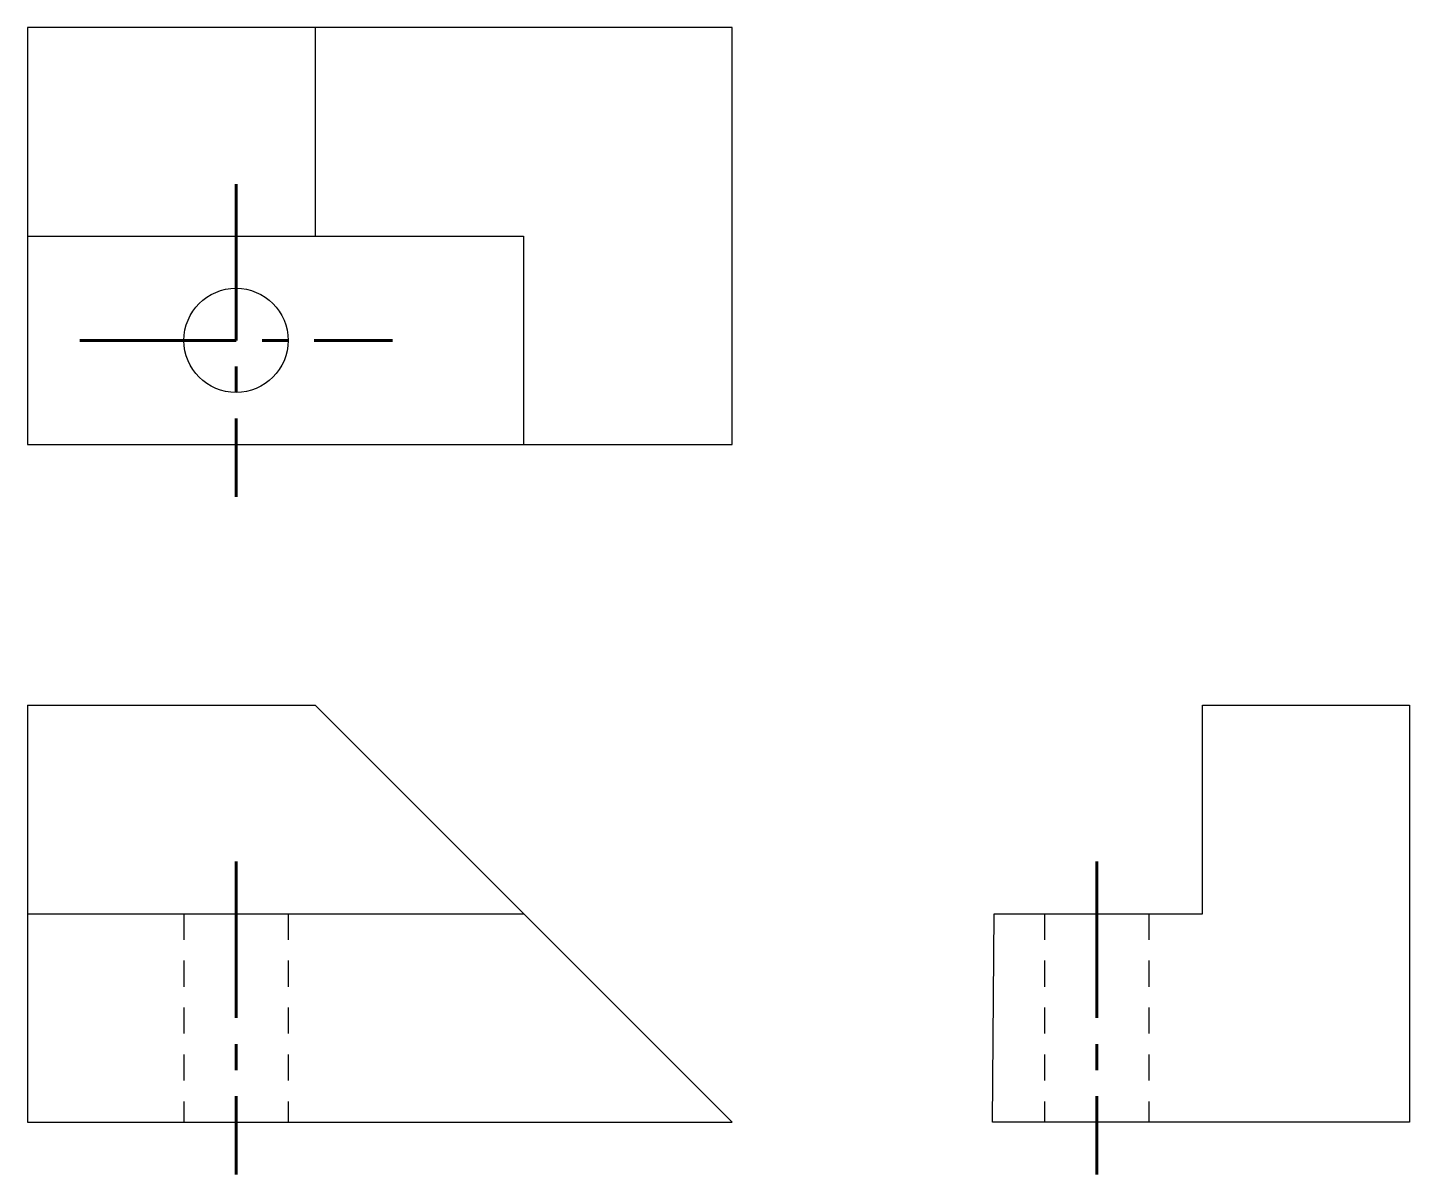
# Model space of a CAD drawing. Header units: inches. Extents: x 1 to 7.63, y 0.75 to 6.25.
import ezdxf

# ---------------------------------------------------------------- set-up
doc = ezdxf.new("R2010")
doc.units = ezdxf.units.IN
doc.header["$MEASUREMENT"] = 0
doc.linetypes.add('CENTER2', pattern=[1.125, 0.75, -0.125, 0.125, -0.125])
doc.linetypes.add('HIDDEN2', pattern=[0.1875, 0.125, -0.0625])
doc.layers.add('centre', color=30, linetype='CENTER2', lineweight=60)
doc.layers.add('hidden', color=80, linetype='HIDDEN2')

msp = doc.modelspace()

# ---------------------------------------------------------------- linework, layer by layer
for p, q in [((1, 6.25), (1, 4.25)), ((4.38, 6.25), (1, 6.25)), ((2.38, 6.25), (2.38, 5.25)), ((4.38, 4.25), (4.38, 6.25)), ((1, 5.25), (3.38, 5.25)), ((3.38, 5.25), (3.38, 4.25)), ((1, 4.25), (4.38, 4.25)), ((1, 3), (1, 1)), ((1, 3), (2.38, 3)), ((2.38, 3), (4.38, 1)), ((6.6374, 2), (6.6374, 3)), ((6.6374, 3), (7.63, 3)), ((7.63, 3), (7.63, 1)), ((1, 2), (3.38, 2)), ((5.63, 1), (5.6374, 2)), ((5.6374, 2), (6.6374, 2)), ((1, 1), (4.38, 1)), ((7.63, 1), (5.63, 1))]:
    msp.add_line(p, q)
msp.add_circle((2, 4.75), 0.25)
at = {"layer": 'centre'}
for p, q in [((2, 5.5), (2, 4)), ((1.25, 4.75), (2.75, 4.75)), ((2, 2.25), (2, 0.75)), ((6.13, 2.25), (6.13, 0.75))]:
    msp.add_line(p, q, dxfattribs=at)
at = {"layer": 'hidden'}
for p, q in [((1.75, 2), (1.75, 1)), ((2.25, 2), (2.25, 1)), ((5.88, 2), (5.88, 1)), ((6.38, 2), (6.38, 1))]:
    msp.add_line(p, q, dxfattribs=at)

doc.saveas('drawing.dxf')
